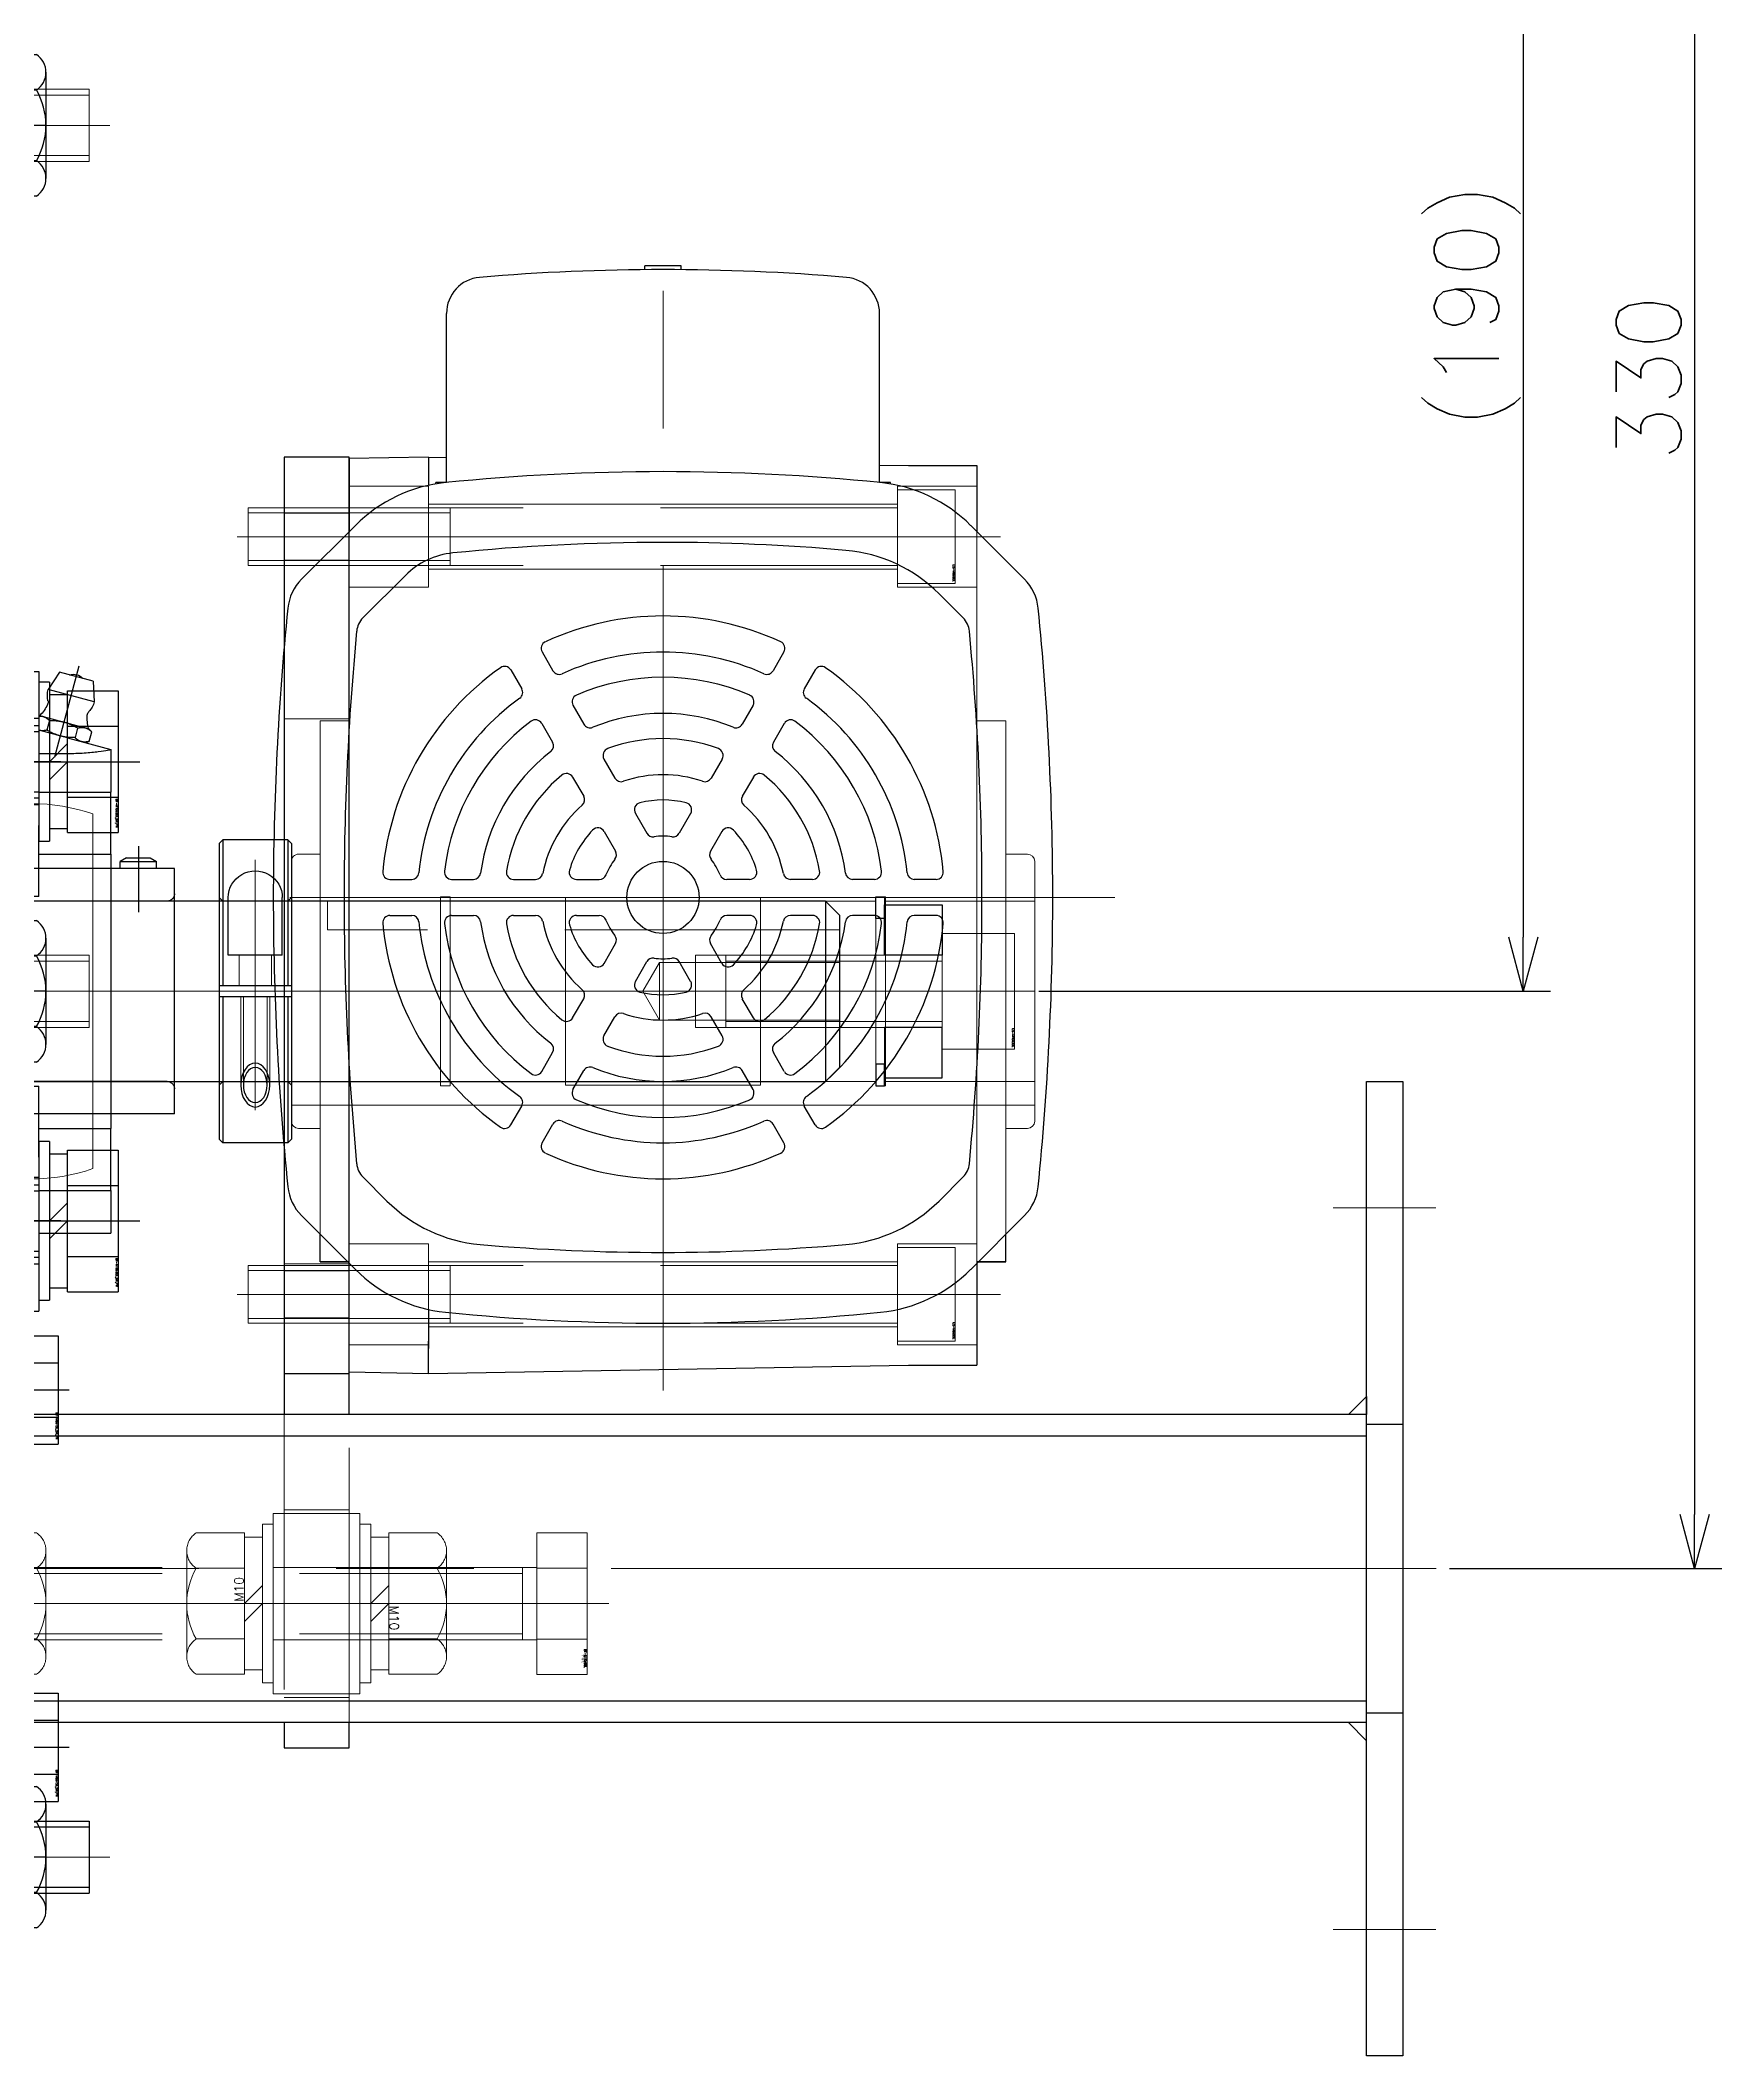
# Model space of a CAD drawing. Header units: millimetres. Extents: x -16130 to 36813, y -8099 to 27484.
# Drawn here: x 20049.8 to 20282.8, y 15436.4 to 15715.7 of the extents above; entities that cross this region are included whole.
import ezdxf

# ---------------------------------------------------------------- set-up
doc = ezdxf.new("R2010")
doc.units = ezdxf.units.MM
doc.header["$LTSCALE"] = 6
doc.header["$PDMODE"] = 99
doc.header["$PDSIZE"] = 1
doc.linetypes.add('CENTER2', pattern=[28.575, 19.05, -3.175, 3.175, -3.175])
doc.linetypes.add('HIDDEN', pattern=[9.525, 6.35, -3.175])
for name, color, linetype, lineweight in [('01_NORMAL', 7, 'Continuous', 25), ('04_HIDDEN', 2, 'HIDDEN', 13), ('05_CENTER', 4, 'CENTER2', 13), ('08_DIM', 3, 'Continuous', 13)]:
    doc.layers.add(name, color=color, linetype=linetype, lineweight=lineweight)
doc.layers.add('10_DRAFT', color=8, linetype='Continuous', lineweight=0, plot=False)
doc.layers.add('HIDDEN', color=3, linetype='HIDDEN')
doc.styles.add('KSS_TXT', font='txt.shx', dxfattribs={"bigfont": 'extfont2.shx'})
doc.styles.add('KSS_TXT_L', font='txt.shx', dxfattribs={"height": 3, "bigfont": 'extfont2.shx'})
doc.dimstyles.new('KSS_DIM', dxfattribs={"dimtxt": 3, "dimasz": 2.5, "dimexe": 1.25, "dimexo": 0.625, "dimtad": 1, "dimdsep": 46, "dimtxsty": 'KSS_TXT', "dimblk": 'OPEN30', "dimcen": 0, "dimazin": 2, "dimtfac": 0.75, "dimtmove": 0, "dimatfit": 3, "dimldrblk": 'OPEN30', "dimfxl": 1, "dimtolj": 1, "dimarcsym": 0})

# ---------------------------------------------------------------- blocks, each defined once
blk = doc.blocks.new('_Open30')
at = {"color": 0, "linetype": 'ByBlock', "lineweight": -2}
for p, q in [((-1, 0.268), (0, 0)), ((0, 0), (-1, -0.268)), ((0, 0), (-1, 0))]:
    blk.add_line(p, q, dxfattribs=at)
blk = doc.blocks.new('*D3894')
at = {"layer": '08_DIM', "color": 0, "lineweight": -2, "transparency": 16777216}
for p, q in [((20094.72, 15773.91), (20259.09, 15773.91)), ((20255.34, 15766.41), (20255.34, 15591.41)), ((20188.21, 15583.91), (20259.09, 15583.91))]:
    blk.add_line(p, q, dxfattribs=at)
at = {"layer": 'Defpoints', "color": 0, "transparency": 16777216}
for p in [(20092.85, 15773.91), (20186.33, 15583.91), (20255.34, 15583.91)]:
    blk.add_point(p, dxfattribs=at)
at = {"layer": '08_DIM', "color": 0, "lineweight": -2, "transparency": 16777216, "xscale": 7.5, "yscale": 7.5, "zscale": 7.5}
for p, rotation in [((20255.34, 15773.91), 90), ((20255.34, 15583.91), 270)]:
    blk.add_blockref('_Open30', p, dxfattribs=dict(at, rotation=rotation))
at = {"layer": '08_DIM', "color": 0, "transparency": 16777216, "insert": (20248.97, 15678.91), "char_height": 9, "attachment_point": 5, "rotation": 90, "style": 'KSS_TXT'}
blk.add_mtext('\\A1;(190)', dxfattribs=at)
blk = doc.blocks.new('MUCFC205b')
at = {"color": 0, "linetype": 'CENTER2'}
for p, q in [((-13.22, 32.48), (-16.61, 45.11)), ((-14.04, 31.82), (3.08, 31.82)), ((-24.8, 20.13), (-24.8, 10.98)), ((-14.04, -31.82), (3.08, -31.82))]:
    blk.add_line(p, q, dxfattribs=at)
at = {"color": 0}
for p, q in [((-5.5, 45), (-5.5, 44.32)), ((0, 45), (-5.5, 45)), ((0, 45), (0, 44.32)), ((-18.52, 42.96), (-18.69, 40.12)), ((-18.52, 42.96), (-13.88, 44.21)), ((-13.88, 44.21), (-12.31, 41.83)), ((-11, 44.32), (-11, 22.98)), ((0, 44.32), (-11, 44.32)), ((0, 44.32), (0, 24.31)), ((-18.69, 40.12), (-12.31, 41.83)), ((-17.9, 36.4), (-18.34, 35.96)), ((-17.45, 36.52), (-17.9, 36.4)), ((-14.52, 37.31), (-17.45, 36.52)), ((-16.39, 36.48), (-16.03, 35.15)), ((-11.59, 38.09), (-14.52, 37.31)), ((-12.48, 37.53), (-12.13, 36.2)), ((-11.14, 38.21), (-11.59, 38.09)), ((-11.14, 38.21), (-11, 38.18)), ((-11, 37.82), (0, 37.82)), ((-15, 35.11), (-21, 33.5)), ((-17.98, 34.63), (-18.34, 35.96)), ((-17.38, 34.47), (-17.98, 34.63)), ((-15, 35.11), (-11, 36.18)), ((6, 35), (0, 35)), ((6, 35), (6, -35)), ((-21, 33.5), (-21, 27.59)), ((-11, 32.96), (-15, 32.96)), ((-11, 27.59), (-21, 27.59)), ((-21, 19), (-21, 27.59)), ((-11, 25.82), (0, 25.82)), ((-11, 13.14), (-11, 22.98)), ((-5.5, 24.31), (-5.5, 18.27)), ((0, 18.27), (0, 24.31)), ((-29.8, -17), (-29.8, 17)), ((-29.8, 17), (-21, 17)), ((-26.43, 18.5), (-27.3, 18)), ((-22.3, 18), (-27.3, 18)), ((-27.3, 17), (-27.3, 18)), ((-23.17, 18.5), (-26.43, 18.5)), ((-23.17, 18.5), (-22.3, 18)), ((-22.3, 17), (-22.3, 18)), ((-11, 19), (-21, 19)), ((-21, 19), (-21, -19)), ((-5.5, 18.27), (-5.5, -18.27)), ((0, 18.27), (0, -18.27)), ((-11, 13.14), (-5.5, 13.14)), ((-5.5, -13.14), (-11, -13.14)), ((-11, -22.98), (-11, -13.14)), ((-29.8, -17), (-21, -17)), ((-11, -19), (-21, -19)), ((-21, -27.59), (-21, -19)), ((-5.5, -18.27), (-5.5, -24.31)), ((0, -24.31), (0, -18.27)), ((-11, -22.98), (-11, -44.32)), ((0, -24.31), (0, -44.32)), ((-11, -27.59), (-21, -27.59)), ((-21, -27.59), (-21, -33.5)), ((-11, -25.82), (0, -25.82)), ((-11, -33.5), (-21, -33.5)), ((6, -35), (0, -35)), ((-11, -37.82), (0, -37.82)), ((0, -44.32), (-11, -44.32)), ((-5.5, -44.32), (-5.5, -45)), ((0, -44.32), (0, -45)), ((0, -45), (-5.5, -45))]:
    blk.add_line(p, q, dxfattribs=at)
for centre, radius, start, end in [((-15.87, 42.34), 1.59, 69.1961, 140.8039), ((-15.5, 40.98), 3.3, 195, 222.487), ((-15.5, 40.98), 3.3, 347.513, 15), ((-11.5, 40.09), 0.8, 167.513, 206.3466), ((-6.84, 42.4), 6, 206.3466, 224.239), ((-18.52, 38.21), 0.8, 3.6534, 42.487), ((-23.71, 37.88), 6, 345.761, 3.6534)]:
    blk.add_arc(centre, radius, start, end, dxfattribs=at)
at = {"color": 0, "linetype": 'HIDDEN'}
for centre, start, end in [((-28.8, 13.5), 180, 270), ((3.3, 13.5), 270, 0), ((-28.8, -13.5), 90, 180), ((3.3, -13.5), 0, 90)]:
    blk.add_arc(centre, 1, start, end, dxfattribs=at)
at = {"color": 0}
for points, weights in [([(-17.45, 36.52), (-17.9, 36.4), (-18.34, 35.96)], [1, 1.07194812406, 1.06657306684]), ([(-16.39, 36.48), (-16.99, 36.64), (-17.45, 36.52)], [1.06657306684, 1.07194812406, 1]), ([(-14.52, 37.31), (-15.42, 37.06), (-16.39, 36.48)], [1, 1.07194812406, 1.06657306684]), ([(-12.48, 37.53), (-13.61, 37.55), (-14.52, 37.31)], [1.06657306684, 1.07194812406, 1]), ([(-11.59, 38.09), (-12.04, 37.97), (-12.48, 37.53)], [1, 1.07194812406, 1.06657306684]), ([(-11, 38.14), (-11.32, 38.17), (-11.59, 38.09)], [1.05782997359, 1.04224174095, 1]), ([(-17.98, 34.63), (-17.38, 34.47), (-16.93, 34.59)], [1.06657306684, 1.07194812406, 1]), ([(-16.93, 34.59), (-16.47, 34.71), (-16.03, 35.15)], [1, 1.07194812406, 1.06657306684]), ([(-16.03, 35.15), (-14.91, 35.13), (-14, 35.38)], [1.06657306684, 1.07194812406, 1]), ([(-14, 35.38), (-13.09, 35.62), (-12.13, 36.2)], [1, 1.07194812406, 1.06657306684]), ([(-12.13, 36.2), (-11.53, 36.04), (-11.07, 36.16)], [1.06657306684, 1.07194812406, 1]), ([(-11.07, 36.16), (-11.04, 36.17), (-11, 36.18)], [1, 1.00541148326, 1.01038554173])]:
    blk.add_rational_spline(points, weights, degree=2, dxfattribs=at)
blk.add_open_spline([(-15, 32.96), (-15.76, 32.96), (-16.56, 32.99), (-18.04, 33.09), (-18.71, 33.16), (-19.77, 33.3), (-20.24, 33.37), (-20.85, 33.47), (-20.94, 33.49), (-21, 33.5)], degree=3, knots=[-1.8123061, -1.8123061, -1.8123061, -1.8123061, -1.5857638, -1.5857638, -1.3592215, -1.3592215, -1.1326873, -1.1326873, -0.9061531, -0.9061531, -0.9061531, -0.9061531], dxfattribs=at)
at = {"layer": '10_DRAFT'}
for p, q in [((-10, 31), (-10, -31)), ((-18.5, 24.57), (-18.5, -24.57)), ((-1.5, 24.57), (-1.5, -24.57)), ((6, 0), (-29.8, 0))]:
    blk.add_line(p, q, dxfattribs=at)
for start, end in [(70.9179, 109.0821), (250.9179, 289.0821)]:
    blk.add_arc((-10, 0), 26, start, end, dxfattribs=at)
at = {"layer": 'HIDDEN', "color": 0}
for p, q in [((-21, 17), (4.3, 17)), ((4.3, 17), (4.3, -17)), ((-28.8, 12.5), (3.3, 12.5)), ((-28.8, -12.5), (3.3, -12.5)), ((-21, -17), (4.3, -17))]:
    blk.add_line(p, q, dxfattribs=at)
blk = doc.blocks.new('A$C05FE0EC2_2_1_1')
at = {"color": 0, "linetype": 'CENTER2'}
blk.add_line((0, -19), (0, 14), dxfattribs=at)
at = {"color": 0}
for p, q in [((-9.81, 11), (9.81, 11)), ((-9.81, 4), (-9.81, 11)), ((-4.91, 4), (-4.91, 11)), ((4.91, 4), (4.91, 11)), ((9.81, 4), (9.81, 11)), ((9.81, 4), (-9.81, 4)), ((-9.25, 4), (-9.25, 1.5)), ((0, 1.5), (-2.5, 4)), ((0, 4), (2.5, 1.5)), ((9.25, 1.5), (9.25, 4)), ((-11, 1.5), (11, 1.5)), ((-11, 1.5), (-11, 0)), ((-11, 0), (11, 0)), ((11, 0), (11, 1.5))]:
    blk.add_line(p, q, dxfattribs=at)
at = {"color": 0, "linetype": 'HIDDEN'}
for p, q in [((-5, -16), (-5, 0)), ((-4.19, -16), (-4.19, 0)), ((4.19, -16), (4.19, 0)), ((5, -16), (5, 0)), ((-5, -16), (5, -16))]:
    blk.add_line(p, q, dxfattribs=at)
at = {"layer": '10_DRAFT', "style": 'KSS_TXT_L'}
blk.add_text('BT-M10x20L,SW,PW', height=0.3, dxfattribs=at).set_placement((5.16, 10.66))
blk = doc.blocks.new('A$C684BE847')
at = {"color": 4, "xscale": -1}
blk.add_blockref('MUCFC205b', (0, 0), dxfattribs=at)
at = {"rotation": 270}
for p in [(11, 31.82), (11, -31.82)]:
    blk.add_blockref('A$C05FE0EC2_2_1_1', p, dxfattribs=at)
blk = doc.blocks.new('A$C684CBCB5')
at = {"color": 0}
blk.add_line((0, -53), (9, -53), dxfattribs=at)
for points in [[(0, -58.65), (0, 74), (9, 74), (9, -58.65)], [(9, -101.35), (9, -104.85), (0, -104.85), (0, -101.35)]]:
    blk.add_lwpolyline(points, dxfattribs=at)
at = {"layer": '04_HIDDEN'}
for p, q in [((9, 67), (0, 67)), ((9, 66.25), (0, 66.25)), ((9, 59.75), (0, 59.75)), ((9, 59), (0, 59)), ((9, -38), (0, -38)), ((9, -38.75), (0, -38.75)), ((9, -45.25), (0, -45.25)), ((9, -46), (0, -46))]:
    blk.add_line(p, q, dxfattribs=at)
at = {"layer": '04_HIDDEN', "color": 9}
for p, q in [((9, 37.75), (0, 37.75)), ((9, -37.75), (0, -37.75))]:
    blk.add_line(p, q, dxfattribs=at)
at = {"layer": '04_HIDDEN', "color": 252}
for p, q in [((9, -71.85), (0, -71.85)), ((9, -97.85), (0, -97.85))]:
    blk.add_line(p, q, dxfattribs=at)
at = {"layer": '04_HIDDEN'}
for points in [[(0, -101.35), (0, -58.65)], [(9, -58.65), (9, -101.35)]]:
    blk.add_lwpolyline(points, dxfattribs=at)
at = {"layer": '05_CENTER'}
for p, q in [((11.71, 63), (-2.71, 63)), ((11.71, -42), (-2.71, -42))]:
    blk.add_line(p, q, dxfattribs=at)
at = {"layer": '10_DRAFT'}
for p, q in [((9, 0), (0, 0)), ((9, -84.85), (0, -84.85))]:
    blk.add_line(p, q, dxfattribs=at)
blk = doc.blocks.new('NCLSS10-25-11.0a')
at = {"color": 0}
for points in [[(12, 5), (0, 5), (0, 12.5), (12, 12.5)], [(12, -5), (0, -5), (0, -12.5), (12, -12.5)]]:
    blk.add_lwpolyline(points, close=True, dxfattribs=at)
at = {"layer": '10_DRAFT'}
blk.add_line((0, 0), (12, 0), dxfattribs=at)
blk = doc.blocks.new('M10Nza_1_1_1_1')
at = {"color": 0}
for p, q in [((-7.35, 12), (7.35, 12)), ((-9.8, 4), (-9.8, 10.69)), ((-4.9, 4), (-4.9, 10.69)), ((4.9, 10.69), (4.9, 4)), ((9.8, 10.69), (9.8, 4)), ((-9.8, 4), (9.8, 4)), ((-9.2, 1.5), (-9.2, 4)), ((0, 1.5), (-2.5, 4)), ((0, 4), (2.5, 1.5)), ((9.2, 4), (9.2, 1.5))]:
    blk.add_line(p, q, dxfattribs=at)
at = {"color": 0, "linetype": 'CENTER2'}
blk.add_line((0, 12), (0, 0), dxfattribs=at)
at = {"color": 0}
blk.add_lwpolyline([(-11, 1.5), (11, 1.5), (11, 0), (-11, 0)], close=True, dxfattribs=at)
for centre, radius, start, end in [((-7.35, 9.06), 2.94, 33.626, 146.374), ((0, 2.2), 9.8, 60, 120), ((7.35, 9.06), 2.94, 33.626, 146.374)]:
    blk.add_arc(centre, radius, start, end, dxfattribs=at)
at = {"layer": '10_DRAFT', "style": 'KSS_TXT'}
blk.add_text('M10', height=1.25, dxfattribs=at).set_placement((0.26, 4.12))
blk = doc.blocks.new('A$C684CC09B')
at = {"color": 0, "linetype": 'CENTER2'}
blk.add_line((0, -93), (0, 10), dxfattribs=at)
at = {"color": 0}
for p, q in [((-9.81, 7), (9.81, 7)), ((-9.81, 0), (-9.81, 7)), ((-4.91, 0), (-4.91, 7)), ((4.91, 0), (4.91, 7)), ((9.81, 0), (9.81, 7)), ((-9.81, 0), (9.81, 0)), ((-5, -90), (-5, 0)), ((5, -90), (5, 0)), ((-4.19, -90), (-4.19, -1.96)), ((4.19, -90), (4.19, -1.96))]:
    blk.add_line(p, q, dxfattribs=at)
at = {"color": 0, "linetype": 'HIDDEN'}
for p, q in [((-5, -1.96), (5, -1.96)), ((-5, -90), (5, -90))]:
    blk.add_line(p, q, dxfattribs=at)
at = {"layer": '10_DRAFT', "style": 'KSS_TXT_L'}
for s, p in [('BT-M10x90L', (6.32, 6.59)), ('全ねじ', (7.03, 6.21))]:
    blk.add_text(s, height=0.3, dxfattribs=at).set_placement(p)
blk = doc.blocks.new('A$C3AF81C96_1_1_1')
at = {"color": 0}
for p, q in [((-154, 10.5), (-152, 12.5)), ((-152, 12.5), (-27, 12.5)), ((-152, 12.5), (-152, -12.5)), ((-154, -10.5), (-154, 10.5)), ((-152, -12.5), (-154, -10.5)), ((-27, -12.5), (-152, -12.5))]:
    blk.add_line(p, q, dxfattribs=at)
at = {"layer": '04_HIDDEN'}
for p, q in [((-83, 8.5), (-83, 12.5)), ((-154, 8.5), (-83, 8.5)), ((-154, 5), (-134, 5)), ((-154, 4), (-129, 4)), ((-134, -5), (-134, 5)), ((-129, -4), (-129, 4)), ((-129, 4), (-126.69, 0)), ((-126.69, 0), (-129, -4)), ((-154, -4), (-129, -4)), ((-154, -5), (-134, -5))]:
    blk.add_line(p, q, dxfattribs=at)
at = {"layer": '05_CENTER'}
blk.add_line((-156.79, 0), (212.93, 0), dxfattribs=at)
blk = doc.blocks.new('FWSSS-D24-V10.0-T8.0a')
at = {"color": 0}
for points in [[(0, 5), (8, 5), (8, 12), (0, 12)], [(0, -5), (8, -5), (8, -12), (0, -12)]]:
    blk.add_lwpolyline(points, close=True, dxfattribs=at)
at = {"layer": '10_DRAFT'}
blk.add_line((0, 0), (8, 0), dxfattribs=at)
blk = doc.blocks.new('RTWS25a')
at = {"color": 0}
for points in [[(0, 13.1), (1.2, 13.1), (1.2, 10.1), (0, 10.1)], [(0, -13.1), (1.2, -13.1), (1.2, -10.1), (0, -10.1)]]:
    blk.add_lwpolyline(points, close=True, dxfattribs=at)
at = {"layer": '10_DRAFT'}
blk.add_line((1.2, 0), (0, 0), dxfattribs=at)
blk = doc.blocks.new('A$C7C3766F9_1_1_1')
at = {"color": 0, "linetype": 'CENTER2'}
blk.add_line((0, -31.5), (0, 11.5), dxfattribs=at)
at = {"color": 0}
for p, q in [((8, 10), (-8, 10)), ((-8, 10), (-8, 0)), ((8, 0), (8, 10)), ((8, 0), (-8, 0))]:
    blk.add_line(p, q, dxfattribs=at)
at = {"color": 0, "linetype": 'HIDDEN'}
for p, q in [((-5, -30), (-5, 0)), ((-4.19, -30), (-4.19, 0)), ((4.19, -30), (4.19, 0)), ((5, -30), (5, 0)), ((-5, -30), (5, -30))]:
    blk.add_line(p, q, dxfattribs=at)
at = {"layer": '10_DRAFT', "style": 'KSS_TXT_L'}
blk.add_text('CS-M10x30L', height=0.3, dxfattribs=at).set_placement((5.13, 9.66))
blk = doc.blocks.new('A$C39D95BAC')
at = {"color": 0, "linetype": 'CENTER2'}
blk.add_line((0, -91.5), (0, 9.5), dxfattribs=at)
at = {"color": 0}
for p, q in [((6.5, 8), (-6.5, 8)), ((-6.5, 8), (-6.5, 0)), ((6.5, 0), (6.5, 8)), ((6.5, 0), (-6.5, 0))]:
    blk.add_line(p, q, dxfattribs=at)
at = {"color": 0, "linetype": 'HIDDEN'}
for p, q in [((-4, -90), (-4, 0)), ((4, -90), (4, 0)), ((-4, -62), (4, -62)), ((-3.32, -90), (-3.32, -62)), ((3.32, -90), (3.32, -62)), ((-4, -90), (4, -90))]:
    blk.add_line(p, q, dxfattribs=at)
at = {"layer": '10_DRAFT', "style": 'KSS_TXT_L'}
blk.add_text('CS-M8x90L', height=0.3, dxfattribs=at).set_placement((3.86, 7.66))
blk = doc.blocks.new('SCSPJ25-10c')
at = {"color": 0}
for p, q in [((-21, -0.5), (-20.5, 0)), ((20.5, 0), (-20.5, 0)), ((-0.75, 0), (-0.75, -10)), ((0.75, 0), (0.75, -10)), ((21, -0.5), (20.5, 0)), ((-0.75, -0.5), (-21, -0.5)), ((-21, -0.5), (-21, -9.5)), ((0, 0), (0, 0)), ((21, -0.5), (0.75, -0.5)), ((5, -1.25), (12.99, -1.25)), ((5, -1.25), (5, -8.75)), ((21, -0.5), (21, -9.5)), ((-0.75, -9.5), (-21, -9.5)), ((-21, -9.5), (-20.5, -10)), ((20.5, -10), (-20.5, -10)), ((21, -9.5), (0.75, -9.5)), ((5, -8.75), (12.99, -8.75)), ((21, -9.5), (20.5, -10))]:
    blk.add_line(p, q, dxfattribs=at)
blk.add_ellipse((12.99, -5), major_axis=(0, -3.75), ratio=0.985617, start_param=0, end_param=3.141593, dxfattribs=at)
for major_axis, ratio in [((3.05, 0), 0.655077), ((2.43, 0), 0.679752)]:
    blk.add_ellipse((-12.99, -5), major_axis=major_axis, ratio=ratio, dxfattribs=at)
at = {"layer": '04_HIDDEN', "color": 0}
for p, q in [((-13, 0), (-12.5, -0.5)), ((13, 0), (12.5, -0.5)), ((-12.5, -0.5), (-12.5, -9.5)), ((0.75, -2.75), (5, -2.75)), ((11, 0), (11, 0)), ((12.5, -0.5), (12.5, -9.5)), ((-12.99, -3), (-0.75, -3)), ((-12.99, -3.35), (-0.75, -3.35)), ((-12.99, -6.65), (-0.75, -6.65)), ((-12.99, -7), (-0.75, -7)), ((0.75, -7.25), (5, -7.25)), ((-12.5, -9.5), (-13, -10)), ((12.5, -9.5), (13, -10))]:
    blk.add_line(p, q, dxfattribs=at)
at = {"layer": '05_CENTER', "color": 0}
blk.add_line((-16.45, -5), (18.24, -5), dxfattribs=at)
at = {"layer": '10_DRAFT'}
blk.add_line((0, 0), (0, -10), dxfattribs=at)
blk = doc.blocks.new('GM-SHYF-RH 0.2kW、1／30、200V、60Hzd')
at = {"color": 0}
for p, q in [((-85.5, 51.82), (-95, 51.82)), ((-95, 37.68), (-95, 51.82)), ((-19, 52.98), (-85.5, 51.82)), ((-19, 53), (-19, 48.49)), ((-19, 52.99), (-8, 52.8)), ((-8, 52.8), (-8, 37.68)), ((-19, 44.1), (-19, 49.5)), ((-94.13, 38.55), (-101.59, 31.09)), ((-99, 37.5), (-95, 37.5)), ((-99, 37.48), (-99, 33.68)), ((-95.2, 37.48), (-99, 37.48)), ((-8.87, 38.55), (-1.41, 31.09)), ((-8, 37.49), (-4, 37.49)), ((-4, 37.49), (-7.81, 37.49)), ((-4, 37.49), (-4, 33.68)), ((-89.75, 29.07), (-93.09, 25.73)), ((-13.25, 29.07), (-9.91, 25.73)), ((-68.25, 21.01), (-66.75, 18.4)), ((-34.75, 21.01), (-36.25, 18.4)), ((-72.58, 18.51), (-71.08, 15.9)), ((-30.42, 18.51), (-31.92, 15.9)), ((-63.98, 13.61), (-62.47, 10.99)), ((-39.02, 13.61), (-40.53, 10.99)), ((-68.31, 11.11), (-66.8, 8.49)), ((-34.69, 11.11), (-36.2, 8.49)), ((-59.69, 6.17), (-58.16, 3.53)), ((-43.31, 6.17), (-44.84, 3.53)), ((-64.02, 3.67), (-62.49, 1.03)), ((-38.98, 3.67), (-40.51, 1.03)), ((-55.33, -1.37), (-53.75, -4.11)), ((-47.67, -1.37), (-49.25, -4.11)), ((-59.67, -3.87), (-58.08, -6.61)), ((-43.33, -3.87), (-44.92, -6.61)), ((-89.34, -10.51), (-86.32, -10.51)), ((-80.79, -10.51), (-77.77, -10.51)), ((-72.21, -10.51), (-69.16, -10.51)), ((-63.5, -10.51), (-60.33, -10.51)), ((-39.5, -10.51), (-42.67, -10.51)), ((-30.79, -10.51), (-33.84, -10.51)), ((-22.21, -10.51), (-25.23, -10.51)), ((-13.66, -10.51), (-16.68, -10.51)), ((-89.34, -15.51), (-86.32, -15.51)), ((-80.79, -15.51), (-77.77, -15.51)), ((-72.21, -15.51), (-69.16, -15.51)), ((-63.5, -15.51), (-60.33, -15.51)), ((-39.5, -15.51), (-42.67, -15.51)), ((-30.79, -15.51), (-33.84, -15.51)), ((-22.21, -15.51), (-25.23, -15.51)), ((-13.66, -15.51), (-16.68, -15.51)), ((-59.67, -22.15), (-58.08, -19.41)), ((-43.33, -22.15), (-44.92, -19.41)), ((-55.33, -24.65), (-53.75, -21.91)), ((-47.67, -24.65), (-49.25, -21.91)), ((-64.02, -29.69), (-62.49, -27.05)), ((-38.98, -29.69), (-40.51, -27.05)), ((-59.69, -32.19), (-58.16, -29.55)), ((-43.31, -32.19), (-44.84, -29.55)), ((-68.31, -37.13), (-66.8, -34.51)), ((-34.69, -37.13), (-36.2, -34.51)), ((-63.98, -39.63), (-62.47, -37.01)), ((-39.02, -39.63), (-40.53, -37.01)), ((-72.58, -44.53), (-71.08, -41.92)), ((-68.25, -47.03), (-66.75, -44.42)), ((-34.75, -47.03), (-36.25, -44.42)), ((-30.42, -44.53), (-31.92, -41.92)), ((-89.75, -55.09), (-93.09, -51.75)), ((-15.8, -57.63), (-9.91, -51.75)), ((-94.13, -64.57), (-101.59, -57.11)), ((-8.87, -64.57), (-1.41, -57.11)), ((-95, -72.86), (-95, -63.7)), ((-8, -73.82), (-8, -63.64)), ((-83, -70.31), (-83, -70.51)), ((-83, -70.51), (-81.49, -70.51)), ((-81.5, -70.51), (-81.5, -93.95)), ((-21.51, -70.51), (-20, -70.51)), ((-21.5, -70.51), (-21.5, -93.95)), ((-20, -70.31), (-20, -70.51)), ((-19, -74.02), (-19, -70.12)), ((-85.5, -72.86), (-95, -72.86)), ((-81.5, -72.93), (-85.5, -72.86)), ((-19, -74.02), (-21.5, -73.97)), ((-19, -74.01), (-8, -73.82)), ((-54, -100), (-54, -100.51)), ((-54, -100.51), (-49, -100.51)), ((-49, -100), (-49, -100.51))]:
    blk.add_line(p, q, dxfattribs=at)
blk.add_circle((-51.5, -13.01), 5, dxfattribs=at)
for centre, radius, start, end in [((-51.5, -254.61), 300.6, 90, 95.7523), ((-51.5, -254.61), 300.6, 84.2477, 90), ((-79.56, 23.98), 20.6, 95.7523, 135), ((-23.44, 23.98), 20.6, 45, 84.2477), ((-75.04, 14.36), 20.8, 95.0016, 135), ((-51.5, -254.61), 290.8, 90, 95.0017), ((-51.5, -254.61), 290.8, 84.9983, 90), ((-27.96, 14.36), 20.8, 45, 84.9984), ((-96.92, 26.42), 6.6, 135, 174.2563), ((-6.08, 26.42), 6.6, 5.7437, 45), ((295.1, -13.01), 400.6, 174.2563, 180), ((-90.96, 23.61), 3, 135, 174.582), ((-51.5, -13.01), 39, 65.2847, 114.7153), ((-12.04, 23.61), 3, 5.418, 45), ((-398.1, -13.01), 400.6, 0, 5.7437), ((295.1, -13.01), 390.8, 174.582, 180), ((-67.39, 21.51), 1, 114.7153, 210), ((-35.61, 21.51), 1, 330, 65.2847), ((-398.1, -13.01), 390.8, 0, 5.418), ((-51.5, -13.01), 34, 65.7392, 114.2608), ((-51.5, -13.01), 39, 125.2847, 174.7153), ((-73.45, 18.01), 1, 30, 125.2847), ((-65.88, 18.9), 1, 210, 294.2608), ((-51.5, -13.01), 30.5, 66.8139, 113.1861), ((-37.12, 18.9), 1, 245.7392, 330), ((-29.55, 18.01), 1, 54.7153, 150), ((-51.5, -13.01), 39, 5.2847, 54.7153), ((-51.5, -13.01), 34, 125.7392, 174.2608), ((-71.94, 15.4), 1, 305.7392, 30), ((-63.11, 14.11), 1, 113.1861, 210), ((-39.89, 14.11), 1, 330, 66.8139), ((-31.06, 15.4), 1, 150, 234.2608), ((-51.5, -13.01), 34, 5.7392, 54.2608), ((-51.5, -13.01), 30.5, 126.8139, 173.1861), ((-69.18, 10.61), 1, 30, 126.8139), ((-51.5, -13.01), 25.5, 67.5895, 112.4105), ((-33.82, 10.61), 1, 53.1861, 150), ((-51.5, -13.01), 30.5, 6.8139, 53.1861), ((-67.67, 7.99), 1, 307.5895, 30), ((-61.6, 11.49), 1, 210, 292.4105), ((-51.5, -13.01), 22, 69.5941, 110.4059), ((-41.4, 11.49), 1, 247.5895, 330), ((-35.33, 7.99), 1, 150, 232.4105), ((-51.5, -13.01), 25.5, 127.5895, 172.4105), ((-58.82, 6.67), 1, 110.4059, 210), ((-44.18, 6.67), 1, 330, 69.5941), ((-51.5, -13.01), 25.5, 7.5895, 52.4105), ((-51.5, -13.01), 22, 129.5941, 170.4059), ((-64.88, 3.17), 1, 30, 129.5941), ((-57.3, 4.03), 1, 210, 288.7877), ((-51.5, -13.01), 17, 71.2123, 108.7877), ((-45.7, 4.03), 1, 251.2123, 330), ((-38.12, 3.17), 1, 50.4059, 150), ((-51.5, -13.01), 22, 9.5941, 50.4059), ((-63.36, 0.53), 1, 311.2123, 30), ((-54.47, -0.87), 1, 103.7398, 210), ((-51.5, -13.01), 13.5, 76.2602, 103.7398), ((-48.53, -0.87), 1, 330, 76.2602), ((-39.64, 0.53), 1, 150, 228.7877), ((-51.5, -13.01), 17, 131.2123, 168.7877), ((-51.5, -13.01), 17, 11.2123, 48.7877), ((-51.5, -13.01), 13.5, 136.2602, 163.7398), ((-60.53, -4.37), 1, 30, 136.2602), ((-52.88, -3.61), 1, 210, 278.3817), ((-51.5, -13.01), 8.5, 81.6183, 98.3817), ((-50.12, -3.61), 1, 261.6183, 330), ((-42.47, -4.37), 1, 43.7398, 150), ((-51.5, -13.01), 13.5, 16.2602, 43.7398), ((-51.5, -13.01), 8.5, 141.6183, 158.3817), ((-58.95, -7.11), 1, 321.6183, 30), ((-44.05, -7.11), 1, 150, 218.3817), ((-51.5, -13.01), 8.5, 21.6183, 38.3817), ((-89.34, -9.51), 1, 174.7153, 270), ((-86.32, -9.51), 1, 270, 354.2608), ((-80.79, -9.51), 1, 173.1861, 270), ((-77.77, -9.51), 1, 270, 352.4105), ((-72.21, -9.51), 1, 170.4059, 270), ((-69.16, -9.51), 1, 270, 348.7877), ((-63.5, -9.51), 1, 163.7398, 270), ((-60.33, -9.51), 1, 270, 338.3817), ((-42.67, -9.51), 1, 201.6183, 270), ((-39.5, -9.51), 1, 270, 16.2602), ((-33.84, -9.51), 1, 191.2123, 270), ((-30.79, -9.51), 1, 270, 9.5941), ((-25.23, -9.51), 1, 187.5895, 270), ((-22.21, -9.51), 1, 270, 6.8139), ((-16.68, -9.51), 1, 185.7392, 270), ((-13.66, -9.51), 1, 270, 5.2847), ((295.1, -13.01), 400.6, 180, 185.7437), ((295.1, -13.01), 390.8, 180, 185.418), ((-398.1, -13.01), 390.8, 354.582, 0), ((-398.1, -13.01), 400.6, 354.2563, 0), ((-89.34, -16.51), 1, 90, 185.2847), ((-51.5, -13.01), 39, 185.2847, 234.7153), ((-86.32, -16.51), 1, 5.7392, 90), ((-51.5, -13.01), 34, 185.7392, 234.2608), ((-80.79, -16.51), 1, 90, 186.8139), ((-51.5, -13.01), 30.5, 186.8139, 233.1861), ((-77.77, -16.51), 1, 7.5895, 90), ((-51.5, -13.01), 25.5, 187.5895, 232.4105), ((-72.21, -16.51), 1, 90, 189.5941), ((-51.5, -13.01), 22, 189.5941, 230.4059), ((-69.16, -16.51), 1, 11.2123, 90), ((-51.5, -13.01), 17, 191.2123, 228.7877), ((-63.5, -16.51), 1, 90, 196.2602), ((-60.33, -16.51), 1, 21.6183, 90), ((-51.5, -13.01), 8.5, 201.6183, 218.3817), ((-51.5, -13.01), 8.5, 321.6183, 338.3817), ((-42.67, -16.51), 1, 90, 158.3817), ((-51.5, -13.01), 17, 311.2123, 348.7877), ((-39.5, -16.51), 1, 343.7398, 90), ((-51.5, -13.01), 22, 309.5941, 350.4059), ((-51.5, -13.01), 25.5, 307.5895, 352.4105), ((-33.84, -16.51), 1, 90, 168.7877), ((-51.5, -13.01), 30.5, 306.8139, 353.1861), ((-51.5, -13.01), 34, 305.7392, 354.2608), ((-30.79, -16.51), 1, 350.4059, 90), ((-51.5, -13.01), 39, 305.2847, 354.7153), ((-25.23, -16.51), 1, 90, 172.4105), ((-22.21, -16.51), 1, 353.1861, 90), ((-16.68, -16.51), 1, 90, 174.2608), ((-13.66, -16.51), 1, 354.7153, 90), ((-51.5, -13.01), 13.5, 196.2602, 223.7398), ((-58.95, -18.91), 1, 330, 38.3817), ((-44.05, -18.91), 1, 141.6183, 210), ((-51.5, -13.01), 13.5, 316.2602, 343.7398), ((-60.53, -21.65), 1, 223.7398, 330), ((-52.88, -22.41), 1, 81.6183, 150), ((-51.5, -13.01), 8.5, 261.6183, 278.3817), ((-50.12, -22.41), 1, 30, 98.3817), ((-42.47, -21.65), 1, 210, 316.2602), ((-54.47, -25.15), 1, 150, 256.2602), ((-48.53, -25.15), 1, 283.7398, 30), ((-63.36, -26.55), 1, 330, 48.7877), ((-51.5, -13.01), 13.5, 256.2602, 283.7398), ((-39.64, -26.55), 1, 131.2123, 210), ((-64.88, -29.19), 1, 230.4059, 330), ((-57.3, -30.05), 1, 71.2123, 150), ((-51.5, -13.01), 17, 251.2123, 288.7877), ((-45.7, -30.05), 1, 30, 108.7877), ((-38.12, -29.19), 1, 210, 309.5941), ((-67.67, -34.01), 1, 330, 52.4105), ((-58.82, -32.69), 1, 150, 249.5941), ((-44.18, -32.69), 1, 290.4059, 30), ((-35.33, -34.01), 1, 127.5895, 210), ((-51.5, -13.01), 22, 249.5941, 290.4059), ((-69.18, -36.63), 1, 233.1861, 330), ((-61.6, -37.51), 1, 67.5895, 150), ((-51.5, -13.01), 25.5, 247.5895, 292.4105), ((-41.4, -37.51), 1, 30, 112.4105), ((-33.82, -36.63), 1, 210, 306.8139), ((-71.94, -41.42), 1, 330, 54.2608), ((-63.11, -40.13), 1, 150, 246.8139), ((-51.5, -13.01), 30.5, 246.8139, 293.1861), ((-39.89, -40.13), 1, 293.1861, 30), ((-31.06, -41.42), 1, 125.7392, 210), ((-73.45, -44.03), 1, 234.7153, 330), ((-65.88, -44.92), 1, 65.7392, 150), ((-51.5, -13.01), 34, 245.7392, 294.2608), ((-37.12, -44.92), 1, 30, 114.2608), ((-29.55, -44.03), 1, 210, 305.2847), ((-67.39, -47.53), 1, 150, 245.2847), ((-35.61, -47.53), 1, 294.7153, 30), ((-90.96, -49.62), 3, 185.418, 225), ((-51.5, -13.01), 39, 245.2847, 294.7153), ((-12.04, -49.62), 3, 315, 354.582), ((-96.92, -52.44), 6.6, 185.7437, 225), ((-75.04, -40.38), 20.8, 225, 264.9984), ((-6.08, -52.44), 6.6, 315, 354.2563), ((-23.44, -50), 10.8, 275.7523, 315), ((-51.5, 228.59), 290.8, 264.9983, 270), ((-51.5, 228.59), 290.8, 270, 275.7523), ((-79.56, -50), 20.6, 225, 264.2477), ((-23.44, -50), 20.6, 275.7523, 315), ((-51.5, 228.59), 300.6, 264.2477, 270), ((-51.5, 228.59), 300.6, 270, 275.7523), ((-76.5, -93.95), 5, 180, 265.1386), ((-26.5, -93.95), 5, 274.8614, 0), ((-51.5, 199.99), 300, 265.1386, 274.8614)]:
    blk.add_arc(centre, radius, start, end, dxfattribs=at)
at = {"layer": '05_CENTER', "color": 0}
for p, q in [((-51.5, 55.34), (-51.5, -107.69)), ((-114.11, -13.01), (11.11, -13.01))]:
    blk.add_line(p, q, dxfattribs=at)
at = {"layer": '10_DRAFT'}
for p, q in [((-95, 49), (-84, 49)), ((-84, 35), (-84, 49)), ((-19, 35), (-19, 49)), ((-8, 49), (-19, 49)), ((-84, 46.5), (-19, 46.5)), ((-98.25, 42), (-4.75, 42)), ((-95, -63.7), (-95, 37.68)), ((-84, 37.5), (-19, 37.5)), ((-8, -63.64), (-8, 37.68)), ((-99, 33.68), (-99, -37.5)), ((-95, 35), (-84, 35)), ((-8, 35), (-19, 35)), ((-4, 33.68), (-4, -37.49)), ((-103, -18), (-103, 18)), ((-102, 19), (-99, 19)), ((-1, 19), (-4, 19)), ((0, -18), (0, 18)), ((-103, 15.8), (0, 15.8)), ((-103, 12.5), (-82.35, 12.5)), ((-82.35, -13.1), (-82.35, 13.1)), ((-82.35, 13.1), (-81, 13.1)), ((-81, -13.1), (-81, 13.1)), ((-81, 12.5), (-65, 12.5)), ((-65, -13), (-65, 13)), ((-65, 13), (-38, 13)), ((-38, -13), (-38, 13)), ((-38, 12.5), (-22, 12.5)), ((-20.65, 13.1), (-22, 13.1)), ((-22, -13.1), (-22, 13.1)), ((-20.65, -13.1), (-20.65, 13.1)), ((-20.65, 12.5), (0, 12.5)), ((-103, 0), (0, 0)), ((-103, -12.5), (-82.35, -12.5)), ((-82.35, -13.1), (-81, -13.1)), ((-81, -12.5), (-65, -12.5)), ((-65, -13), (-38, -13)), ((-43.59, -13), (-59.09, -13)), ((-38, -12.5), (-22, -12.5)), ((-20.65, -13.1), (-22, -13.1)), ((-20.65, -12.5), (0, -12.5)), ((-102, -19), (-99, -19)), ((-1, -19), (-4, -19)), ((-99, -37.5), (-95, -37.5)), ((-8, -37.49), (-4, -37.49)), ((-95, -56), (-84, -56)), ((-84, -70), (-84, -56)), ((-84, -58.5), (-19, -58.5)), ((-8, -56), (-19, -56)), ((-19, -70), (-19, -56)), ((-98.25, -63), (-4.75, -63)), ((-84, -67.5), (-19, -67.5)), ((-95, -70), (-84, -70)), ((-8, -70), (-19, -70))]:
    blk.add_line(p, q, dxfattribs=at)
for centre, start, end in [((-102, 18), 90, 180), ((-1, 18), 0, 90), ((-102, -18), 180, 270), ((-1, -18), 270, 0)]:
    blk.add_arc(centre, 1, start, end, dxfattribs=at)
blk = doc.blocks.new('A$C684D0ECB')
at = {"color": 4, "rotation": 180}
blk.add_blockref('GM-SHYF-RH 0.2kW、1／30、200V、60Hzd', (148, 0), dxfattribs=at)
at = {"xscale": -1}
blk.add_blockref('A$C3AF81C96_1_1_1', (70, 0), dxfattribs=at)
at = {"color": 4, "xscale": -1, "rotation": 270}
blk.add_blockref('SCSPJ25-10c', (148, 0), dxfattribs=at)
at = {"color": 4}
blk.add_blockref('RTWS25a', (229, 0), dxfattribs=at)
at = {"color": 4, "xscale": -1}
blk.add_blockref('FWSSS-D24-V10.0-T8.0a', (238.2, 0), dxfattribs=at)
at = {"layer": '01_NORMAL', "xscale": -1}
blk.add_blockref('A$C684CBCB5', (156, 0), dxfattribs=at)
at = {"layer": '04_HIDDEN'}
for name, p, rotation in [('A$C39D95BAC', (232, 63), 270), ('A$C7C3766F9_1_1_1', (238.2, 0), 270), ('A$C39D95BAC', (232, -42), 270), ('A$C684CC09B', (182, -84.85), 270), ('M10Nza_1_1_1_1', (102, -84.85), 270), ('M10Nza_1_1_1_1', (145.5, -84.85), 90), ('M10Nza_1_1_1_1', (157.5, -84.85), 270)]:
    blk.add_blockref(name, p, dxfattribs=dict(at, rotation=rotation))
at = {"layer": '04_HIDDEN', "color": 4, "xscale": -1}
blk.add_blockref('NCLSS10-25-11.0a', (157.5, -84.85), dxfattribs=at)
blk = doc.blocks.new('A$C680612B7_1_1_1')
at = {"color": 0}
for p, q in [((-120, 5), (120, 5)), ((120, 4.19), (95, 4.19)), ((120, 5), (120, -5)), ((-120, -5), (120, -5)), ((120, -4.19), (95, -4.19))]:
    blk.add_line(p, q, dxfattribs=at)
at = {"layer": '05_CENTER'}
blk.add_line((-122.85, 0), (122.85, 0), dxfattribs=at)
blk = doc.blocks.new('M10Nza_1_1_1_1_1')
at = {"color": 0}
for p, q in [((-7.35, 12), (7.35, 12)), ((-9.8, 4), (-9.8, 10.69)), ((-4.9, 4), (-4.9, 10.69)), ((4.9, 10.69), (4.9, 4)), ((9.8, 10.69), (9.8, 4)), ((-9.8, 4), (9.8, 4)), ((-9.2, 1.5), (-9.2, 4)), ((0, 1.5), (-2.5, 4)), ((0, 4), (2.5, 1.5)), ((9.2, 4), (9.2, 1.5))]:
    blk.add_line(p, q, dxfattribs=at)
at = {"color": 0, "linetype": 'CENTER2'}
blk.add_line((0, 12), (0, 0), dxfattribs=at)
at = {"color": 0}
blk.add_lwpolyline([(-11, 1.5), (11, 1.5), (11, 0), (-11, 0)], close=True, dxfattribs=at)
for centre, radius, start, end in [((-7.35, 9.06), 2.94, 33.626, 146.374), ((0, 2.2), 9.8, 60, 120), ((7.35, 9.06), 2.94, 33.626, 146.374)]:
    blk.add_arc(centre, radius, start, end, dxfattribs=at)
at = {"layer": '10_DRAFT', "style": 'KSS_TXT'}
blk.add_text('M10', height=1.25, dxfattribs=at).set_placement((0.26, 4.12))
blk = doc.blocks.new('A$C680831B6_1_1_1')
blk.add_blockref('A$C680612B7_1_1_1', (0, 0))
at = {"layer": '01_NORMAL', "rotation": 270}
blk.add_blockref('M10Nza_1_1_1_1_1', (102, 0), dxfattribs=at)
blk = doc.blocks.new('A$C684D103E')
at = {"rotation": 270}
blk.add_blockref('M10Nza_1_1_1_1_1', (102, 0), dxfattribs=at)
blk.add_blockref('A$C680831B6_1_1_1', (0, -120))
at = {"layer": '04_HIDDEN'}
for name, p in [('A$C680831B6_1_1_1', (0, 120)), ('A$C680612B7_1_1_1', (0, 0))]:
    blk.add_blockref(name, p, dxfattribs=at)
blk = doc.blocks.new('A$C4F344C99_1')
at = {"color": 0}
for p, q in [((-7.51, 8.7), (7.51, 8.7)), ((-7.51, 3.2), (-7.51, 8.7)), ((-3.75, 3.2), (-3.75, 8.7)), ((3.75, 3.2), (3.75, 8.7)), ((7.51, 3.2), (7.51, 8.7)), ((-7.7, 3.2), (-7.7, 1.2)), ((7.7, 3.2), (-7.7, 3.2)), ((0, 1.2), (-2, 3.2)), ((0, 3.2), (2, 1.2)), ((7.7, 1.2), (7.7, 3.2)), ((-9, 1.2), (9, 1.2)), ((-9, 1.2), (-9, 0)), ((-9, 0), (9, 0)), ((9, 0), (9, 1.2))]:
    blk.add_line(p, q, dxfattribs=at)
at = {"color": 0, "linetype": 'CENTER2'}
blk.add_line((0, -13.3), (0, 10.2), dxfattribs=at)
at = {"color": 0, "linetype": 'HIDDEN'}
for p, q in [((-4, -11.8), (-4, 0)), ((-3.32, -11.8), (-3.32, 0)), ((3.32, -11.8), (3.32, 0)), ((4, -11.8), (4, 0)), ((-4, -11.8), (4, -11.8))]:
    blk.add_line(p, q, dxfattribs=at)
at = {"layer": '10_DRAFT', "style": 'KSS_TXT_L'}
blk.add_text('BT-M8x15L,SW,PW', height=0.3, dxfattribs=at).set_placement((3.13, 8.36))
blk = doc.blocks.new('A$C684D1137')
at = {"color": 0}
for p, q in [((5, 20), (0, 20)), ((195, 21.35), (5, 21.35)), ((195, 20), (200, 20)), ((195, 18.35), (5, 18.35)), ((195, -18.35), (5, -18.35)), ((5, -20), (0, -20)), ((195, -21.35), (5, -21.35)), ((195, -20), (200, -20))]:
    blk.add_line(p, q, dxfattribs=at)
blk.add_lwpolyline([(195, 67.5), (200, 67.5), (200, -67.5), (195, -67.5)], close=True, dxfattribs=at)
at = {"color": 3}
for points in [[(5, 21.35), (7.5, 21.35), (7.5, 21.35), (5, 23.85)], [(195, 21.35), (192.5, 21.35), (192.5, 21.35), (195, 23.85)], [(5, -21.35), (7.5, -21.35), (7.5, -21.35), (5, -23.85)], [(195, -21.35), (192.5, -21.35), (192.5, -21.35), (195, -23.85)]]:
    blk.add_lwpolyline(points, close=True, dxfattribs=at)
at = {"layer": '01_NORMAL'}
blk.add_lwpolyline([(0, 34), (5, 34), (5, -45), (0, -45)], close=True, dxfattribs=at)
at = {"layer": '05_CENTER'}
for p, q in [((190.34, 50), (204.57, 50)), ((-4.66, 24.75), (9.57, 24.75)), ((204.62, 0), (-4.68, 0)), ((-4.66, -24.75), (9.57, -24.75)), ((190.34, -50), (204.57, -50))]:
    blk.add_line(p, q, dxfattribs=at)
blk = doc.blocks.new('A$C684D1152')
blk.add_blockref('A$C684D1137', (0, 0))
at = {"rotation": 270}
for p in [(5, 24.75), (5, -24.75)]:
    blk.add_blockref('A$C4F344C99_1', p, dxfattribs=at)
blk = doc.blocks.new('*D3907')
at = {"layer": '08_DIM', "color": 0, "lineweight": -2, "transparency": 16777216}
for p, q in [((20173.13, 15833.91), (20282.83, 15833.91)), ((20279.08, 15826.41), (20279.08, 15511.41)), ((20245.13, 15503.91), (20282.83, 15503.91))]:
    blk.add_line(p, q, dxfattribs=at)
at = {"layer": 'Defpoints', "color": 0, "transparency": 16777216}
for p in [(20171.26, 15833.91), (20243.26, 15503.91), (20279.08, 15503.91)]:
    blk.add_point(p, dxfattribs=at)
at = {"layer": '08_DIM', "color": 0, "lineweight": -2, "transparency": 16777216, "xscale": 7.5, "yscale": 7.5, "zscale": 7.5}
for p, rotation in [((20279.08, 15833.91), 90), ((20279.08, 15503.91), 270)]:
    blk.add_blockref('_Open30', p, dxfattribs=dict(at, rotation=rotation))
at = {"layer": '08_DIM', "color": 0, "transparency": 16777216, "insert": (20272.7, 15668.91), "char_height": 9, "attachment_point": 5, "rotation": 90, "style": 'KSS_TXT'}
blk.add_mtext('\\A1;330', dxfattribs=at)

msp = doc.modelspace()

# ---------------------------------------------------------------- block references
for name, p in [('A$C684D103E', (19936.63286, 15583.90756)), ('A$C684D0ECB', (19936.63286, 15583.90756)), ('A$C684BE847', (20038.63286, 15583.90755)), ('A$C684D1152', (20038.63286, 15503.90755))]:
    msp.add_blockref(name, p)

# ---------------------------------------------------------------- dimensions: what is measured, and where the dimension line sits
at = {"layer": '08_DIM'}
dim = msp.add_linear_dim(base=(20279.07869, 15503.90755), p1=(20171.25771, 15833.90756), p2=(20243.25771, 15503.90755), angle=90, dimstyle='KSS_DIM', override={"dimscale": 3}, dxfattribs=at)
dim.commit()
dim.dimension.update_dxf_attribs({"geometry": '*D3907', "text_midpoint": (20272.70369, 15668.90756)})
dim = msp.add_linear_dim(base=(20255.34149, 15583.90756), p1=(20092.84824, 15773.90756), p2=(20186.33286, 15583.90756), angle=90, text='(<>)', dimstyle='KSS_DIM', override={"dimscale": 3}, dxfattribs=at)
dim.commit()
dim.dimension.update_dxf_attribs({"geometry": '*D3894', "text_midpoint": (20248.96649, 15678.90756)})

doc.saveas('drawing.dxf')
